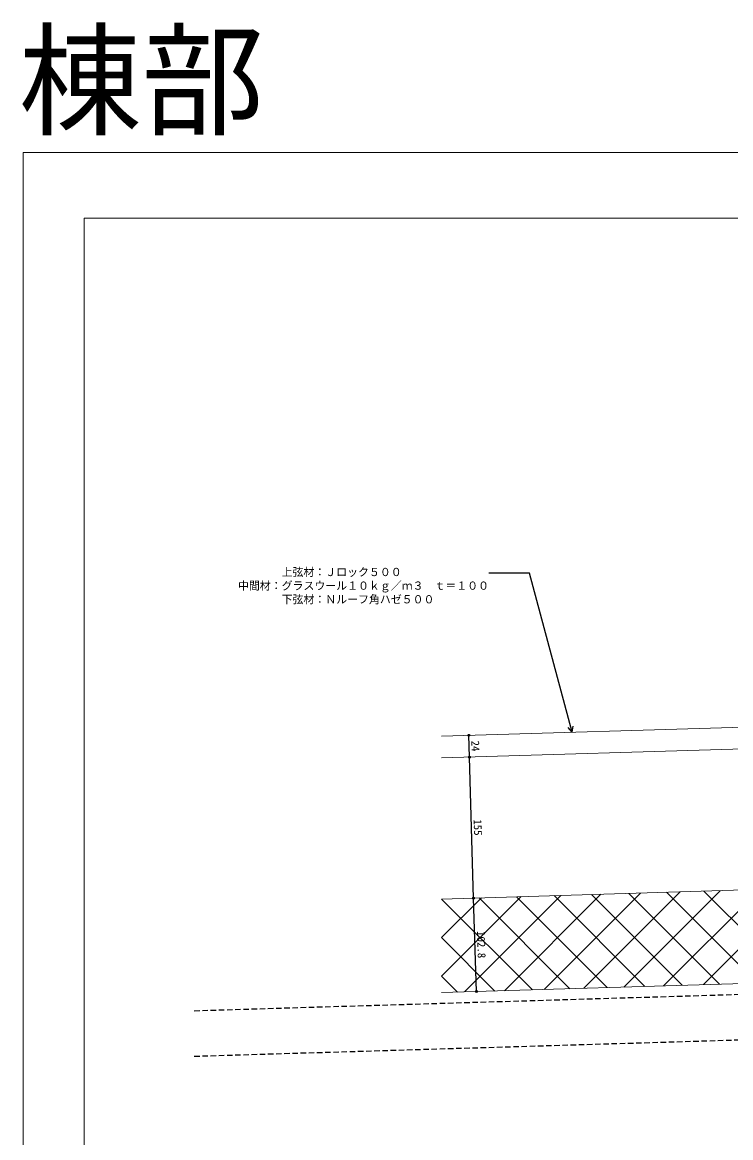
# Model space of a CAD drawing. Units: millimetres at full size, sheet at 1:3. Extents: x -1263 to 1258, y -891 to 1034.
# Drawn here: x -1263 to -484, y -192 to 1034 of the extents above; entities that cross this region are included whole.
import ezdxf
from ezdxf.enums import TextEntityAlignment as Align

# ---------------------------------------------------------------- set-up
doc = ezdxf.new("R2010")
doc.units = ezdxf.units.MM
doc.header["$LTSCALE"] = 3
doc.linetypes.add('DASHED2', pattern=[3, 2, -1])
for name, color, linetype, lineweight in [('0-0_補助1', 4, 'Continuous', 5), ('0-4_寸法線1', 5, 'Continuous', 25), ('0-6_名称1', 5, 'Continuous', 25), ('0-B_屋根1', 6, 'Continuous', 20), ('2-1_裏貼1', 2, 'Continuous', 18), ('4-3_H鋼2', 12, 'DASHED2', 25), ('5-B_枠2', 4, 'Continuous', 5)]:
    doc.layers.add(name, color=color, linetype=linetype, lineweight=lineweight)
doc.layers.add('D-C_補助線1', color=4, linetype='Continuous')
doc.styles.add('ＭＳ ゴシック', font='')
doc.styles.get('ＭＳ ゴシック').set_extended_font_data('MS Gothic')

msp = doc.modelspace()

# ---------------------------------------------------------------- linework, layer by layer
at = {"layer": '0-0_補助1'}
msp.add_lwpolyline([(1191.647, 819), (-1194.647, 819), (-1194.647, -819)], dxfattribs=at)
at = {"layer": '0-4_寸法線1'}
for p, q in [((-771.031, 226.551), (-771.751, 250.54)), ((-766.385, 71.658), (-771.031, 226.551)), ((-763.301, -31.136), (-766.385, 71.658))]:
    msp.add_line(p, q, dxfattribs=at)
for centre in [(-771.751, 250.54), (-771.031, 226.551), (-771.031, 226.551), (-766.385, 71.658), (-766.385, 71.658), (-763.301, -31.136)]:
    msp.add_circle(centre, 1.05, dxfattribs=at)
at = {"layer": '0-6_名称1'}
for q in [(-662.502, 258.97), (-656.707, 260.523)]:
    msp.add_line((-658.051, 253.951), q, dxfattribs=at)
msp.add_lwpolyline([(-658.051, 253.951), (-704.92, 428.868), (-749.444, 428.868)], dxfattribs=at)
at = {"layer": '0-B_屋根1'}
for p, q in [((-101.388, 270.651), (-801.5, 249.648)), ((-84.012, 247.162), (-801.5, 225.637)), ((-78.831, 92.284), (-801.5, 70.604)), ((-16.188, -8.723), (-801.5, -32.282))]:
    msp.add_line(p, q, dxfattribs=at)
at = {"layer": '2-1_裏貼1'}
for p, q in [((-776.335, -31.51), (-670.284, 74.541)), ((-732.566, -30.167), (-626.546, 75.853)), ((-688.796, -28.824), (-582.807, 77.165)), ((-578.186, -25.43), (-677.928, 74.312)), ((-645.027, -27.481), (-539.069, 78.477)), ((-537.023, -24.167), (-636.737, 75.547)), ((-601.258, -26.138), (-495.33, 79.79)), ((-495.859, -22.904), (-595.547, 76.783)), ((-557.488, -24.795), (-451.591, 81.102)), ((-454.696, -21.641), (-554.356, 78.019)), ((-513.719, -23.452), (-407.853, 82.414)), ((-413.533, -20.378), (-513.165, 79.254)), ((-801.5, -14.248), (-714.023, 73.229)), ((-801.5, 28.178), (-757.761, 71.917)), ((-701.676, -29.219), (-801.5, 70.604)), ((-660.513, -27.956), (-760.309, 71.84)), ((-619.35, -26.693), (-719.119, 73.076)), ((-742.84, -30.482), (-801.5, 28.178)), ((-784.003, -31.745), (-801.5, -14.248))]:
    msp.add_line(p, q, dxfattribs=at)
at = {"layer": '4-3_H鋼2'}
for p, q in [((3.011, -20.158), (-1075.952, -52.527)), ((3.011, -70.181), (-1075.952, -102.549))]:
    msp.add_line(p, q, dxfattribs=at)
at = {"layer": '5-B_枠2'}
msp.add_lwpolyline([(-1261.5, 891), (1258.5, 891), (1258.5, -891), (-1261.5, -891)], close=True, dxfattribs=at)

# ---------------------------------------------------------------- texts
at = {"layer": '0-4_寸法線1', "style": 'ＭＳ ゴシック'}
for s, p in [('24', (-771.571, 244.543)), ('155', (-768.978, 158.1)), ('102.8', (-765.292, 35.254))]:
    msp.add_text(s, height=8.798, rotation=271.718, dxfattribs=at).set_placement(p, align=Align.BOTTOM_LEFT)
at = {"layer": '0-6_名称1', "style": 'ＭＳ ゴシック'}
for s, p in [('上弦材：Ｊロック５００\u3000\u3000\u3000\u3000\u3000\u3000\u3000\u3000', (-977.444, 422.868)), ('中間材：グラスウール１０ｋｇ／ｍ３\u3000ｔ＝１００', (-1025.444, 407.868)), ('下弦材：Ｎルーフ角ハゼ５００\u3000\u3000\u3000\u3000\u3000', (-977.444, 392.868))]:
    msp.add_text(s, height=8.798, dxfattribs=at).set_placement(p, align=Align.BOTTOM_LEFT)
at = {"layer": 'D-C_補助線1', "style": 'ＭＳ ゴシック'}
msp.add_text('棟部', height=98.97, dxfattribs=at).set_placement((-1266.54, 891), align=Align.BOTTOM_LEFT)

doc.saveas('drawing.dxf')
